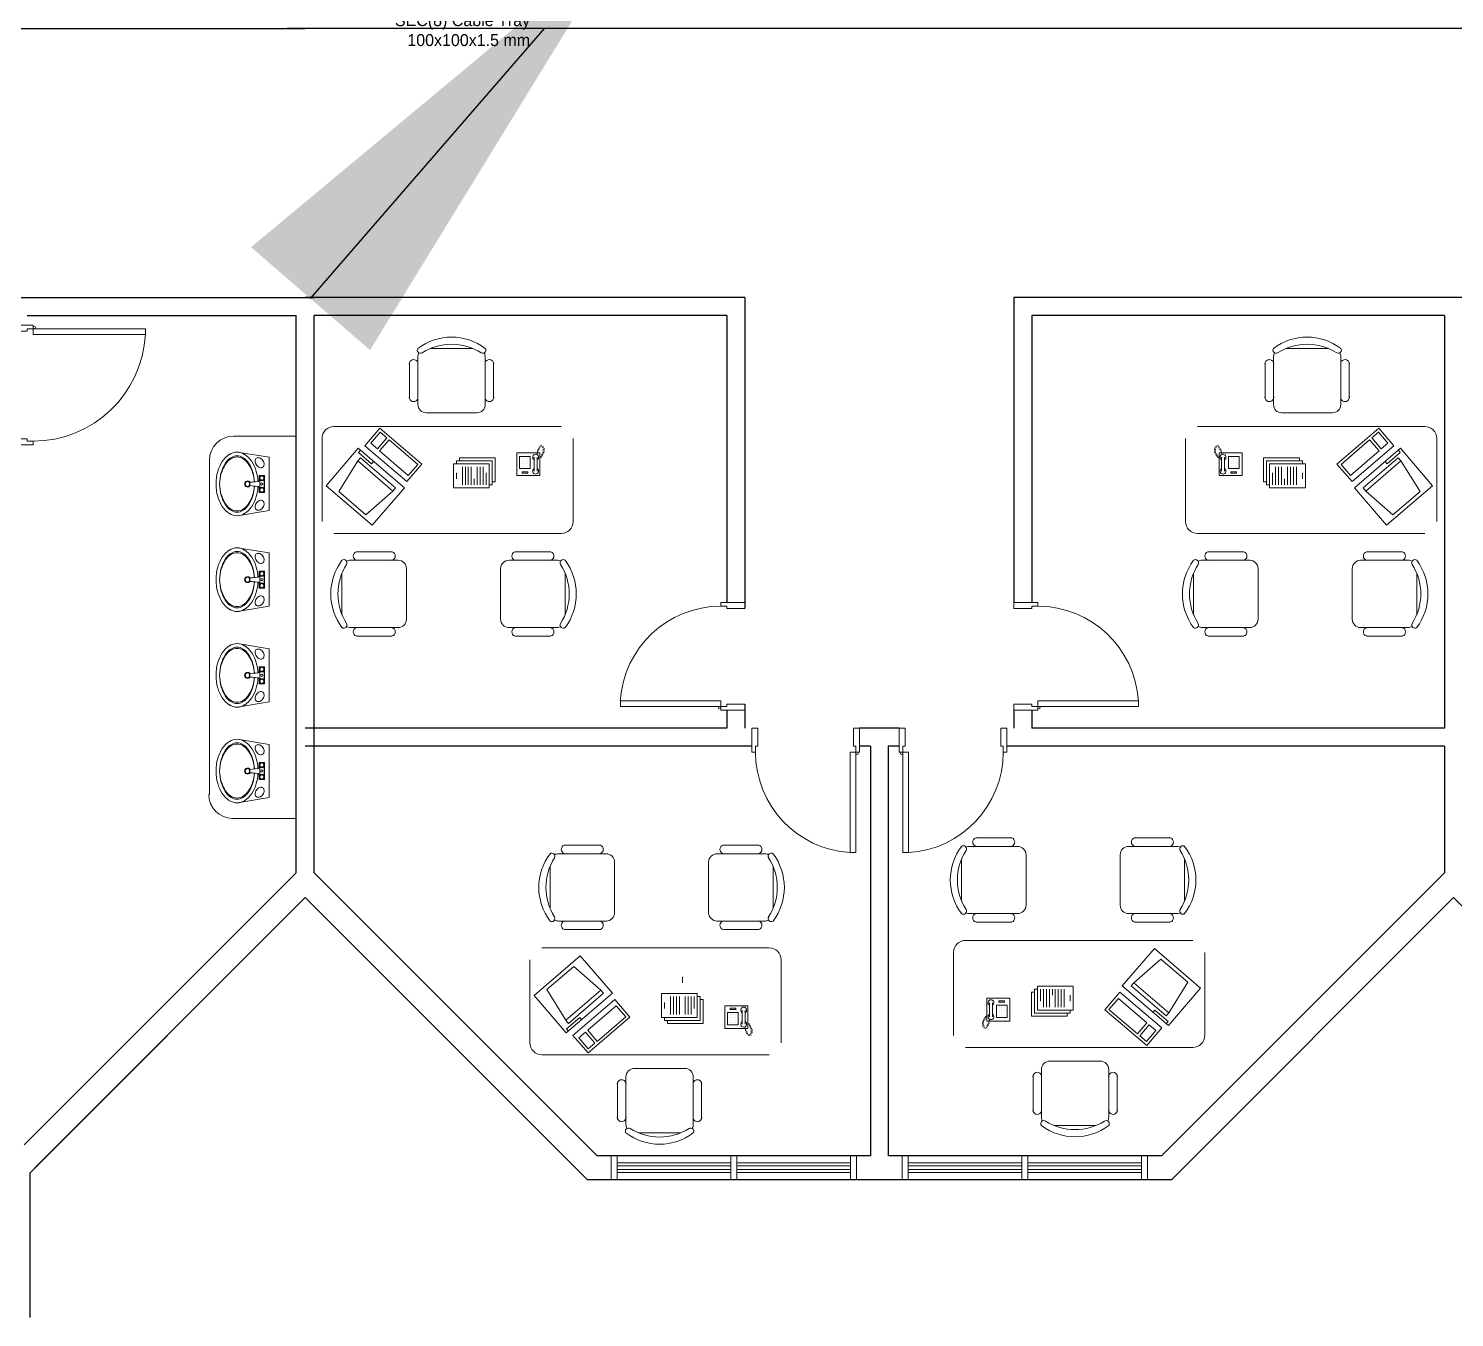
# Model space of a CAD drawing. Extents: x -64 to 135, y 290 to 405.
# Drawn here: x 53.49 to 65.41, y 337.75 to 348.52 of the extents above; entities that cross this region are included whole.
import ezdxf
from ezdxf import colors
from ezdxf.entities.mleader import LeaderData, LeaderLine
from ezdxf.math import Vec2, Vec3

# ---------------------------------------------------------------- set-up
doc = ezdxf.new("R2010")
doc.units = 0
doc.header["$LTSCALE"] = 0.15
doc.layers.get('0').update_dxf_attribs({"color": 252})
doc.layers.add('0 ARCH', color=252, linetype='Continuous')
doc.layers.add('0 CABLE ROUTING', color=252, linetype='Continuous')
for name, color, linetype, lineweight in [('anal', 252, 'Continuous', 20), ('DOOR', 252, 'Continuous', 20), ('FIXT', 252, 'Continuous', 9), ('FUR', 252, 'Continuous', 9), ('sofa', 252, 'Continuous', 9), ('wall', 252, 'Continuous', 30)]:
    doc.layers.add(name, color=color, linetype=linetype, lineweight=lineweight)
doc.styles.get("Standard").update_dxf_attribs({"font": 'txt', "height": 0.2})

# ---------------------------------------------------------------- blocks, each defined once
blk = doc.blocks.new('D90')
at = {"layer": 'DOOR'}
for points in [[(0.03, 0.2), (0.03, 1.04), (0.078, 1.04), (0.078, 0.2)], [(0.03, 0.2), (0, 0.2), (0, 0), (0.05, 0), (0.05, 0.15), (0.03, 0.15)], [(0.87, 0.2), (0.9, 0.2), (0.9, 0), (0.85, 0), (0.85, 0.15), (0.87, 0.15)]]:
    blk.add_lwpolyline(points, close=True, dxfattribs=at)
blk.add_circle((0.02, 0.21), 0.01, dxfattribs=at)
blk.add_arc((0.025, 0.197), 0.845, 0.2218, 86.3889, dxfattribs=at)
blk = doc.blocks.new('CHAIR7')
for p, q in [((20, 12), (3, 12)), ((5.12, 15.04), (17.88, 15.04)), ((0, 9), (0, -9)), ((23, -7.44), (23, 7.44)), ((3, -12), (20, -12)), ((5.12, -15), (17.88, -15))]:
    blk.add_line(p, q)
for centre, radius, start, end in [((3, 9), 3, 90, 180), ((5.56, 13.54), 1.56, 73.7398, 286.2602), ((17.44, 13.54), 1.56, 253.7398, 106.2602), ((20, 9), 3, 62.4156, 90), ((22.34, 11.12), 1.1, 53.3099, 212.0274), ((4.82, 0), 19.64, 327.5758, 32.4242), ((7, 0), 20, 323.1301, 36.8699), ((3, -9), 3, 180, 270), ((5.56, -13.5), 1.56, 73.7398, 286.2602), ((17.44, -13.5), 1.56, 253.7398, 106.2602), ((20, -9), 3, 270, 297.5844), ((22.34, -11.12), 1.1, 147.9726, 306.6901)]:
    blk.add_arc(centre, radius, start, end)
blk = doc.blocks.new('RECTANG')
for p, q in [((1, 1), (0, 1)), ((0, 1), (0, 0)), ((1, 0), (1, 1)), ((0, 0), (1, 0))]:
    blk.add_line(p, q)
blk = doc.blocks.new('IBMAT', base_point=(61, 306))
for p, q in [((75, 307), (75, 306)), ((81, 307), (75, 307)), ((81, 306), (81, 307))]:
    blk.add_line(p, q)
at = {"xscale": 21, "yscale": 17, "zscale": 21}
blk.add_blockref('RECTANG', (61, 306), dxfattribs=at)
blk = doc.blocks.new('KEYBOARD', base_point=(60, 294))
for p, xscale, yscale, zscale in [((60, 294), 19, 8, 19), ((61, 295), 13, 5, 13), ((75, 295), 3, 5, 3)]:
    blk.add_blockref('RECTANG', p, dxfattribs=dict(xscale=xscale, yscale=yscale, zscale=zscale))
blk = doc.blocks.new('FNCOMP')
for p, q in [((-6.64, 16.23), (-8.5, 3.5)), ((6.08, 16.23), (-6.64, 16.23)), ((8, 3.5), (6.08, 16.23)), ((-8.5, 3.5), (-8.5, 2.04)), ((8, 3.5), (-8.5, 3.5)), ((-8.5, 2.04), (8, 2.04)), ((8, 2.04), (8, 3.5))]:
    blk.add_line(p, q)
at = {"xscale": 1.033846153846154, "yscale": 1.033846153846154, "zscale": 1.033846153846154}
for name, p in [('IBMAT', (-10.86, 0)), ('KEYBOARD', (-10.05, -10.5))]:
    blk.add_blockref(name, p, dxfattribs=at)
blk = doc.blocks.new('FNPHONE')
for p, q in [((-7.29, 6.54), (-7.29, 1.54)), ((-6.29, 6.54), (-6.29, 1.54)), ((-9.1, 0.22), (-9.7, 0.02)), ((-8.9, 0.62), (-9.5, 0.42)), ((-8.7, 1.02), (-9.3, 0.82)), ((-8.5, 1.42), (-9.1, 1.22)), ((-8.3, 1.82), (-8.9, 1.62)), ((-7.14, 0.56), (-7.5, -0.58)), ((-3.87, 4.85), (-3.87, 4.85)), ((-3.87, 3.91), (-3.87, 3.91)), ((-3.87, 2.97), (-3.87, 2.97)), ((-3.87, 2.03), (-3.87, 2.03)), ((-2.94, 4.85), (-2.94, 4.85)), ((-2.94, 3.91), (-2.94, 3.91)), ((-2.94, 2.97), (-2.94, 2.97)), ((-2.94, 2.03), (-2.94, 2.03)), ((-2, 4.85), (-2, 4.85)), ((-2, 3.91), (-2, 3.91)), ((-2, 2.97), (-2, 2.97)), ((-2, 2.03), (-2, 2.03)), ((-9.3, -0.18), (-9.9, -0.38)), ((-9.3, -0.58), (-9.9, -0.78)), ((-9.3, -0.98), (-9.9, -1.18)), ((-9.3, -1.38), (-9.9, -1.58)), ((-9.1, -1.78), (-9.7, -1.98)), ((-8.9, -2.18), (-9.5, -2.38)), ((-8.43, -2.46), (-9.03, -2.66)), ((-7.9, -1.98), (-8.5, -2.18)), ((-7.7, -1.58), (-8.3, -1.78)), ((-7.5, -1.18), (-8.1, -1.38)), ((-7.3, -0.78), (-7.9, -0.98))]:
    blk.add_line(p, q)
for centre, start, end in [((-6.79, 6.54), 298.4915, 241.5085), ((-6.79, 1.54), 118.4915, 61.5085)]:
    blk.add_arc(centre, 1.05, start, end)
for p, xscale, yscale, zscale in [((-8.21, 0), 8.20528234483245, 8.104073169521023, 8.20528234483245), ((-4.81, 1.25), 3.75, 4.375, 3.75), ((-4.03, 6.72), 2.03125, 0.46875, 2.03125)]:
    blk.add_blockref('RECTANG', p, dxfattribs=dict(xscale=xscale, yscale=yscale, zscale=zscale))
blk = doc.blocks.new('D100')
at = {"layer": 'DOOR'}
for points in [[(0.03, 0.2), (0.03, 1.14), (0.078, 1.14), (0.078, 0.2)], [(0.03, 0.2), (0, 0.2), (0, 0), (0.05, 0), (0.05, 0.15), (0.03, 0.15)], [(0.97, 0.2), (1, 0.2), (1, 0), (0.95, 0), (0.95, 0.15), (0.97, 0.15)]]:
    blk.add_lwpolyline(points, close=True, dxfattribs=at)
blk.add_circle((0.02, 0.21), 0.01, dxfattribs=at)
blk.add_arc((0.029, 0.2), 0.941, 0.0029, 86.9663, dxfattribs=at)
blk = doc.blocks.new('ARCH')
at = {"layer": 'anal'}
for p, q in [((55.725, 345.117), (55.2, 345.117)), ((55, 344.917), (55, 342.117)), ((55.194, 341.921), (55.725, 341.921)), ((58.358, 339), (58.358, 339.1)), ((58.408, 339.1), (58.408, 338.9)), ((58.408, 339.04), (59.358, 339.04)), ((58.408, 339.015), (59.358, 339.015)), ((59.358, 339.1), (59.358, 338.9)), ((59.408, 339.1), (59.408, 338.9)), ((59.408, 339.04), (60.358, 339.04)), ((59.408, 339.015), (60.358, 339.015)), ((60.358, 339.1), (60.358, 338.9)), ((60.408, 339), (60.408, 339.1)), ((60.792, 339), (60.792, 339.1)), ((62.842, 339.1), (60.792, 339.1)), ((60.842, 339.1), (60.842, 338.9)), ((61.792, 339.04), (60.842, 339.04)), ((61.792, 339.015), (60.842, 339.015)), ((61.792, 339.1), (61.792, 338.9)), ((61.842, 339.1), (61.842, 338.9)), ((62.792, 339.04), (61.842, 339.04)), ((62.792, 339.015), (61.842, 339.015)), ((62.792, 339.1), (62.792, 338.9)), ((62.842, 339), (62.842, 339.1)), ((58.358, 339), (58.358, 338.9)), ((58.408, 339), (58.408, 338.9)), ((58.408, 338.985), (59.358, 338.985)), ((58.408, 338.96), (59.358, 338.96)), ((59.408, 338.985), (60.358, 338.985)), ((59.408, 338.96), (60.358, 338.96)), ((60.358, 339), (60.358, 338.9)), ((60.408, 339), (60.408, 338.9)), ((60.792, 339), (60.792, 338.9)), ((62.842, 338.9), (60.792, 338.9)), ((60.842, 339), (60.842, 338.9)), ((61.792, 338.985), (60.842, 338.985)), ((61.792, 338.96), (60.842, 338.96)), ((62.792, 338.985), (61.842, 338.985)), ((62.792, 338.96), (61.842, 338.96)), ((62.792, 339), (62.792, 338.9)), ((62.842, 339), (62.842, 338.9))]:
    blk.add_line(p, q, dxfattribs=at)
for centre, start, end in [((55.2, 344.917), 90, 180), ((55.194, 342.121), 180, 270)]:
    blk.add_arc(centre, 0.2, start, end, dxfattribs=at)
at = {"layer": 'FIXT'}
for p, q in [((55.25, 344.981), (55.5, 344.94)), ((55.5, 344.94), (55.5, 344.495)), ((55.336, 344.731), (55.384, 344.735)), ((55.338, 344.73), (55.336, 344.731)), ((55.338, 344.73), (55.402, 344.737)), ((55.42, 344.786), (55.416, 344.787)), ((55.416, 344.787), (55.429, 344.787)), ((55.416, 344.787), (55.416, 344.756)), ((55.42, 344.786), (55.42, 344.78)), ((55.42, 344.786), (55.427, 344.786)), ((55.42, 344.754), (55.42, 344.68)), ((55.447, 344.787), (55.461, 344.787)), ((55.449, 344.786), (55.456, 344.786)), ((55.456, 344.786), (55.461, 344.787)), ((55.456, 344.786), (55.456, 344.78)), ((55.456, 344.754), (55.456, 344.68)), ((55.461, 344.787), (55.461, 344.647)), ((55.338, 344.704), (55.336, 344.703)), ((55.336, 344.703), (55.384, 344.699)), ((55.338, 344.704), (55.402, 344.697)), ((55.416, 344.647), (55.416, 344.678)), ((55.42, 344.648), (55.416, 344.647)), ((55.416, 344.647), (55.429, 344.647)), ((55.42, 344.648), (55.42, 344.654)), ((55.42, 344.648), (55.427, 344.648)), ((55.447, 344.647), (55.461, 344.647)), ((55.449, 344.648), (55.456, 344.648)), ((55.456, 344.648), (55.456, 344.654)), ((55.456, 344.648), (55.461, 344.647)), ((55.5, 344.495), (55.25, 344.453)), ((55.25, 344.181), (55.5, 344.14)), ((55.5, 344.14), (55.5, 343.695)), ((55.336, 343.931), (55.384, 343.935)), ((55.338, 343.93), (55.336, 343.931)), ((55.338, 343.904), (55.336, 343.903)), ((55.336, 343.903), (55.384, 343.899)), ((55.338, 343.93), (55.402, 343.937)), ((55.338, 343.904), (55.402, 343.897)), ((55.42, 343.986), (55.416, 343.987)), ((55.416, 343.987), (55.429, 343.987)), ((55.416, 343.987), (55.416, 343.956)), ((55.42, 343.986), (55.42, 343.98)), ((55.42, 343.986), (55.427, 343.986)), ((55.42, 343.954), (55.42, 343.88)), ((55.447, 343.987), (55.461, 343.987)), ((55.449, 343.986), (55.456, 343.986)), ((55.456, 343.986), (55.461, 343.987)), ((55.456, 343.986), (55.456, 343.98)), ((55.456, 343.954), (55.456, 343.88)), ((55.461, 343.987), (55.461, 343.847)), ((55.416, 343.847), (55.416, 343.878)), ((55.42, 343.848), (55.416, 343.847)), ((55.416, 343.847), (55.429, 343.847)), ((55.42, 343.848), (55.42, 343.854)), ((55.42, 343.848), (55.427, 343.848)), ((55.447, 343.847), (55.461, 343.847)), ((55.449, 343.848), (55.456, 343.848)), ((55.456, 343.848), (55.456, 343.854)), ((55.456, 343.848), (55.461, 343.847)), ((55.5, 343.695), (55.25, 343.653)), ((55.25, 343.381), (55.5, 343.34)), ((55.5, 343.34), (55.5, 342.895)), ((55.42, 343.186), (55.416, 343.187)), ((55.416, 343.187), (55.429, 343.187)), ((55.416, 343.187), (55.416, 343.156)), ((55.42, 343.186), (55.42, 343.18)), ((55.42, 343.186), (55.427, 343.186)), ((55.447, 343.187), (55.461, 343.187)), ((55.449, 343.186), (55.456, 343.186)), ((55.456, 343.186), (55.461, 343.187)), ((55.456, 343.186), (55.456, 343.18)), ((55.461, 343.187), (55.461, 343.047)), ((55.336, 343.131), (55.384, 343.135)), ((55.338, 343.13), (55.336, 343.131)), ((55.338, 343.104), (55.336, 343.103)), ((55.336, 343.103), (55.384, 343.099)), ((55.338, 343.13), (55.402, 343.137)), ((55.338, 343.104), (55.402, 343.097)), ((55.416, 343.047), (55.416, 343.078)), ((55.42, 343.154), (55.42, 343.08)), ((55.456, 343.154), (55.456, 343.08)), ((55.42, 343.048), (55.416, 343.047)), ((55.416, 343.047), (55.429, 343.047)), ((55.42, 343.048), (55.42, 343.054)), ((55.42, 343.048), (55.427, 343.048)), ((55.447, 343.047), (55.461, 343.047)), ((55.449, 343.048), (55.456, 343.048)), ((55.456, 343.048), (55.456, 343.054)), ((55.456, 343.048), (55.461, 343.047)), ((55.5, 342.895), (55.25, 342.853)), ((55.25, 342.581), (55.5, 342.54)), ((55.5, 342.54), (55.5, 342.095)), ((55.42, 342.386), (55.416, 342.387)), ((55.416, 342.387), (55.429, 342.387)), ((55.416, 342.387), (55.416, 342.356)), ((55.42, 342.386), (55.42, 342.38)), ((55.42, 342.386), (55.427, 342.386)), ((55.42, 342.354), (55.42, 342.28)), ((55.447, 342.387), (55.461, 342.387)), ((55.449, 342.386), (55.456, 342.386)), ((55.456, 342.386), (55.461, 342.387)), ((55.456, 342.386), (55.456, 342.38)), ((55.456, 342.354), (55.456, 342.28)), ((55.461, 342.387), (55.461, 342.247)), ((55.336, 342.331), (55.384, 342.335)), ((55.338, 342.33), (55.336, 342.331)), ((55.338, 342.304), (55.336, 342.303)), ((55.336, 342.303), (55.384, 342.299)), ((55.338, 342.33), (55.402, 342.337)), ((55.338, 342.304), (55.402, 342.297)), ((55.416, 342.247), (55.416, 342.278)), ((55.42, 342.248), (55.416, 342.247)), ((55.416, 342.247), (55.429, 342.247)), ((55.42, 342.248), (55.42, 342.254)), ((55.42, 342.248), (55.427, 342.248)), ((55.447, 342.247), (55.461, 342.247)), ((55.449, 342.248), (55.456, 342.248)), ((55.456, 342.248), (55.456, 342.254)), ((55.456, 342.248), (55.461, 342.247)), ((55.5, 342.095), (55.25, 342.053))]:
    blk.add_line(p, q, dxfattribs=at)
for centre, radius in [((55.438, 344.767), 0.022), ((55.438, 344.767), 0.0173), ((55.438, 344.667), 0.022), ((55.438, 344.667), 0.0173), ((55.438, 344.717), 0.0095), ((55.438, 343.967), 0.022), ((55.438, 343.967), 0.0173), ((55.438, 343.917), 0.0095), ((55.438, 343.867), 0.022), ((55.438, 343.867), 0.0173), ((55.438, 343.167), 0.022), ((55.438, 343.167), 0.0173), ((55.438, 343.067), 0.022), ((55.438, 343.067), 0.0173), ((55.438, 343.117), 0.0095), ((55.438, 342.367), 0.022), ((55.438, 342.367), 0.0173), ((55.438, 342.267), 0.022), ((55.438, 342.267), 0.0173), ((55.438, 342.317), 0.0095)]:
    blk.add_circle(centre, radius, dxfattribs=at)
for centre, radius, start, end in [((55.231, 344.864), 0.119, 90, 122.0725), ((55.231, 344.864), 0.119, 57.9275, 90), ((55.345, 344.747), 0.285, 146.5346, 164.6876), ((55.345, 344.747), 0.255, 146.5346, 164.6876), ((55.345, 344.737), 0.255, 146.5346, 164.6876), ((55.275, 344.794), 0.202, 122.0725, 146.5346), ((55.275, 344.794), 0.172, 122.0725, 146.5346), ((55.275, 344.784), 0.172, 122.0725, 146.5346), ((55.231, 344.864), 0.0886, 90, 122.0725), ((55.231, 344.854), 0.0886, 90, 122.0725), ((55.231, 344.864), 0.0886, 57.9275, 90), ((55.231, 344.854), 0.0886, 57.9275, 90), ((55.186, 344.794), 0.172, 33.4654, 57.9275), ((55.186, 344.784), 0.172, 33.4654, 57.9275), ((55.186, 344.794), 0.202, 33.4654, 57.9275), ((55.116, 344.747), 0.255, 15.3124, 33.4654), ((55.116, 344.737), 0.255, 15.3124, 33.4654), ((55.116, 344.747), 0.285, 15.3124, 33.4654), ((55.417, 344.908), 0.036, 154.0705, 178.3103), ((55.429, 344.908), 0.0477, 178.3103, 197.8482), ((55.444, 344.913), 0.0632, 197.8482, 215), ((55.406, 344.914), 0.0237, 125, 154.0705), ((55.444, 344.913), 0.0632, 215, 232.1518), ((55.406, 344.914), 0.0237, 95.9295, 125), ((55.408, 344.901), 0.036, 71.6897, 95.9295), ((55.434, 344.9), 0.0477, 232.1518, 251.6897), ((55.404, 344.89), 0.0477, 52.1518, 71.6897), ((55.431, 344.889), 0.036, 251.6897, 275.9295), ((55.394, 344.878), 0.0632, 35, 52.1518), ((55.432, 344.877), 0.0237, 275.9295, 305), ((55.394, 344.878), 0.0632, 17.8482, 35), ((55.432, 344.877), 0.0237, 305, 334.0705), ((55.421, 344.882), 0.036, 334.0705, 358.3103), ((55.409, 344.883), 0.0477, 358.3103, 17.8482), ((55.455, 344.717), 0.4, 164.6876, 180), ((55.455, 344.717), 0.37, 164.6876, 180), ((55.455, 344.707), 0.37, 164.6876, 178.4524), ((55.319, 344.717), 0.025, 31.8827, 328.1173), ((55.319, 344.717), 0.02, 90, 270), ((55.319, 344.717), 0.02, 31.4993, 90), ((55.435, 344.717), 0.099, 171.872, 188.128), ((55.435, 344.717), 0.0978, 172.2121, 187.7879), ((55.006, 344.717), 0.37, 2.6867, 15.3124), ((55.006, 344.707), 0.37, 4.229, 15.3124), ((55.006, 344.717), 0.4, 3.1171, 15.3124), ((55.396, 344.756), 0.02, 285.0613, 0), ((55.4, 344.757), 0.02, 275.9777, 353.3473), ((55.409, 344.767), 0.0115, 315.8561, 44.1439), ((55.438, 344.796), 0.0115, 225.8561, 314.1439), ((55.438, 344.738), 0.0115, 45.8561, 134.1439), ((55.467, 344.767), 0.0115, 135.8561, 224.1439), ((55.455, 344.717), 0.4, 180, 195.3124), ((55.345, 344.687), 0.285, 195.3124, 213.4654), ((55.455, 344.727), 0.37, 181.5476, 195.3124), ((55.455, 344.717), 0.37, 180, 195.3124), ((55.345, 344.697), 0.255, 195.3124, 213.4654), ((55.345, 344.687), 0.255, 195.3124, 213.4654), ((55.319, 344.717), 0.02, 270, 328.5007), ((55.116, 344.697), 0.255, 326.5346, 344.6876), ((55.116, 344.687), 0.255, 326.5346, 344.6876), ((55.116, 344.687), 0.285, 326.5346, 344.6876), ((55.006, 344.727), 0.37, 344.6876, 355.771), ((55.006, 344.717), 0.37, 344.6876, 357.3133), ((55.006, 344.717), 0.4, 344.6876, 356.8829), ((55.396, 344.678), 0.02, 0, 74.9387), ((55.4, 344.677), 0.02, 6.6527, 84.0223), ((55.409, 344.667), 0.0115, 315.8561, 44.1439), ((55.438, 344.696), 0.0115, 225.8561, 314.1439), ((55.438, 344.638), 0.0115, 45.8561, 134.1439), ((55.467, 344.667), 0.0115, 135.8561, 224.1439), ((55.275, 344.64), 0.202, 213.4654, 237.9275), ((55.275, 344.65), 0.172, 213.4654, 237.9275), ((55.275, 344.64), 0.172, 213.4654, 237.9275), ((55.231, 344.58), 0.0886, 237.9275, 270), ((55.231, 344.57), 0.0886, 237.9275, 270), ((55.231, 344.58), 0.0886, 270, 302.0725), ((55.231, 344.57), 0.0886, 270, 302.0725), ((55.186, 344.65), 0.172, 302.0725, 326.5346), ((55.186, 344.64), 0.172, 302.0725, 326.5346), ((55.186, 344.64), 0.202, 302.0725, 326.5346), ((55.429, 344.526), 0.0477, 162.1518, 181.6897), ((55.417, 344.526), 0.036, 181.6897, 205.9295), ((55.444, 344.522), 0.0632, 145, 162.1518), ((55.406, 344.521), 0.0237, 205.9295, 235), ((55.444, 344.522), 0.0632, 127.8482, 145), ((55.406, 344.521), 0.0237, 235, 264.0705), ((55.408, 344.533), 0.036, 264.0705, 288.3103), ((55.434, 344.534), 0.0477, 108.3103, 127.8482), ((55.431, 344.545), 0.036, 84.0705, 108.3103), ((55.404, 344.544), 0.0477, 288.3103, 307.8482), ((55.394, 344.556), 0.0632, 307.8482, 325), ((55.432, 344.557), 0.0237, 55, 84.0705), ((55.432, 344.557), 0.0237, 25.9295, 55), ((55.394, 344.556), 0.0632, 325, 342.1518), ((55.421, 344.552), 0.036, 1.6897, 25.9295), ((55.409, 344.551), 0.0477, 342.1518, 1.6897), ((55.231, 344.57), 0.119, 237.9275, 270), ((55.231, 344.57), 0.119, 270, 302.0725), ((55.275, 343.994), 0.202, 122.0725, 146.5346), ((55.275, 343.994), 0.172, 122.0725, 146.5346), ((55.231, 344.064), 0.119, 90, 122.0725), ((55.231, 344.064), 0.0886, 90, 122.0725), ((55.231, 344.054), 0.0886, 90, 122.0725), ((55.231, 344.064), 0.119, 57.9275, 90), ((55.231, 344.064), 0.0886, 57.9275, 90), ((55.231, 344.054), 0.0886, 57.9275, 90), ((55.186, 343.994), 0.172, 33.4654, 57.9275), ((55.186, 343.994), 0.202, 33.4654, 57.9275), ((55.406, 344.114), 0.0237, 95.9295, 125), ((55.408, 344.101), 0.036, 71.6897, 95.9295), ((55.404, 344.09), 0.0477, 52.1518, 71.6897), ((55.455, 343.917), 0.4, 164.6876, 180), ((55.345, 343.947), 0.285, 146.5346, 164.6876), ((55.345, 343.947), 0.255, 146.5346, 164.6876), ((55.345, 343.937), 0.255, 146.5346, 164.6876), ((55.275, 343.984), 0.172, 122.0725, 146.5346), ((55.186, 343.984), 0.172, 33.4654, 57.9275), ((55.116, 343.947), 0.255, 15.3124, 33.4654), ((55.116, 343.937), 0.255, 15.3124, 33.4654), ((55.116, 343.947), 0.285, 15.3124, 33.4654), ((55.417, 344.108), 0.036, 154.0705, 178.3103), ((55.429, 344.108), 0.0477, 178.3103, 197.8482), ((55.444, 344.113), 0.0632, 197.8482, 215), ((55.406, 344.114), 0.0237, 125, 154.0705), ((55.444, 344.113), 0.0632, 215, 232.1518), ((55.006, 343.917), 0.4, 3.1171, 15.3124), ((55.434, 344.1), 0.0477, 232.1518, 251.6897), ((55.431, 344.089), 0.036, 251.6897, 275.9295), ((55.394, 344.078), 0.0632, 35, 52.1518), ((55.432, 344.077), 0.0237, 275.9295, 305), ((55.394, 344.078), 0.0632, 17.8482, 35), ((55.432, 344.077), 0.0237, 305, 334.0705), ((55.421, 344.082), 0.036, 334.0705, 358.3103), ((55.409, 344.083), 0.0477, 358.3103, 17.8482), ((55.455, 343.917), 0.4, 180, 195.3124), ((55.455, 343.917), 0.37, 164.6876, 180), ((55.455, 343.907), 0.37, 164.6876, 178.4524), ((55.455, 343.927), 0.37, 181.5476, 195.3124), ((55.455, 343.917), 0.37, 180, 195.3124), ((55.319, 343.917), 0.025, 31.8827, 328.1173), ((55.319, 343.917), 0.02, 90, 270), ((55.319, 343.917), 0.02, 31.4993, 90), ((55.319, 343.917), 0.02, 270, 328.5007), ((55.435, 343.917), 0.099, 171.872, 188.128), ((55.435, 343.917), 0.0978, 172.2121, 187.7879), ((55.006, 343.917), 0.37, 2.6867, 15.3124), ((55.006, 343.907), 0.37, 4.229, 15.3124), ((55.006, 343.927), 0.37, 344.6876, 355.771), ((55.006, 343.917), 0.37, 344.6876, 357.3133), ((55.396, 343.956), 0.02, 285.0613, 0), ((55.396, 343.878), 0.02, 0, 74.9387), ((55.4, 343.957), 0.02, 275.9777, 353.3473), ((55.4, 343.877), 0.02, 6.6527, 84.0223), ((55.409, 343.967), 0.0115, 315.8561, 44.1439), ((55.438, 343.996), 0.0115, 225.8561, 314.1439), ((55.438, 343.938), 0.0115, 45.8561, 134.1439), ((55.467, 343.967), 0.0115, 135.8561, 224.1439), ((55.345, 343.887), 0.285, 195.3124, 213.4654), ((55.345, 343.897), 0.255, 195.3124, 213.4654), ((55.345, 343.887), 0.255, 195.3124, 213.4654), ((55.116, 343.897), 0.255, 326.5346, 344.6876), ((55.116, 343.887), 0.255, 326.5346, 344.6876), ((55.116, 343.887), 0.285, 326.5346, 344.6876), ((55.006, 343.917), 0.4, 344.6876, 356.8829), ((55.434, 343.734), 0.0477, 108.3103, 127.8482), ((55.409, 343.867), 0.0115, 315.8561, 44.1439), ((55.431, 343.745), 0.036, 84.0705, 108.3103), ((55.438, 343.896), 0.0115, 225.8561, 314.1439), ((55.438, 343.838), 0.0115, 45.8561, 134.1439), ((55.432, 343.757), 0.0237, 55, 84.0705), ((55.467, 343.867), 0.0115, 135.8561, 224.1439), ((55.275, 343.84), 0.202, 213.4654, 237.9275), ((55.275, 343.85), 0.172, 213.4654, 237.9275), ((55.275, 343.84), 0.172, 213.4654, 237.9275), ((55.231, 343.77), 0.119, 237.9275, 270), ((55.231, 343.78), 0.0886, 237.9275, 270), ((55.231, 343.77), 0.0886, 237.9275, 270), ((55.231, 343.78), 0.0886, 270, 302.0725), ((55.231, 343.77), 0.0886, 270, 302.0725), ((55.231, 343.77), 0.119, 270, 302.0725), ((55.186, 343.85), 0.172, 302.0725, 326.5346), ((55.186, 343.84), 0.172, 302.0725, 326.5346), ((55.186, 343.84), 0.202, 302.0725, 326.5346), ((55.429, 343.726), 0.0477, 162.1518, 181.6897), ((55.417, 343.726), 0.036, 181.6897, 205.9295), ((55.444, 343.722), 0.0632, 145, 162.1518), ((55.406, 343.721), 0.0237, 205.9295, 235), ((55.444, 343.722), 0.0632, 127.8482, 145), ((55.406, 343.721), 0.0237, 235, 264.0705), ((55.408, 343.733), 0.036, 264.0705, 288.3103), ((55.404, 343.744), 0.0477, 288.3103, 307.8482), ((55.394, 343.756), 0.0632, 307.8482, 325), ((55.432, 343.757), 0.0237, 25.9295, 55), ((55.394, 343.756), 0.0632, 325, 342.1518), ((55.421, 343.752), 0.036, 1.6897, 25.9295), ((55.409, 343.751), 0.0477, 342.1518, 1.6897), ((55.345, 343.147), 0.285, 146.5346, 164.6876), ((55.275, 343.194), 0.202, 122.0725, 146.5346), ((55.275, 343.194), 0.172, 122.0725, 146.5346), ((55.275, 343.184), 0.172, 122.0725, 146.5346), ((55.231, 343.264), 0.119, 90, 122.0725), ((55.231, 343.264), 0.0886, 90, 122.0725), ((55.231, 343.254), 0.0886, 90, 122.0725), ((55.231, 343.264), 0.119, 57.9275, 90), ((55.231, 343.264), 0.0886, 57.9275, 90), ((55.231, 343.254), 0.0886, 57.9275, 90), ((55.186, 343.194), 0.172, 33.4654, 57.9275), ((55.186, 343.184), 0.172, 33.4654, 57.9275), ((55.186, 343.194), 0.202, 33.4654, 57.9275), ((55.116, 343.147), 0.285, 15.3124, 33.4654), ((55.417, 343.308), 0.036, 154.0705, 178.3103), ((55.429, 343.308), 0.0477, 178.3103, 197.8482), ((55.406, 343.314), 0.0237, 125, 154.0705), ((55.406, 343.314), 0.0237, 95.9295, 125), ((55.408, 343.301), 0.036, 71.6897, 95.9295), ((55.404, 343.29), 0.0477, 52.1518, 71.6897), ((55.394, 343.278), 0.0632, 35, 52.1518), ((55.394, 343.278), 0.0632, 17.8482, 35), ((55.455, 343.117), 0.4, 164.6876, 180), ((55.455, 343.117), 0.37, 164.6876, 180), ((55.455, 343.107), 0.37, 164.6876, 178.4524), ((55.345, 343.147), 0.255, 146.5346, 164.6876), ((55.345, 343.137), 0.255, 146.5346, 164.6876), ((55.116, 343.147), 0.255, 15.3124, 33.4654), ((55.116, 343.137), 0.255, 15.3124, 33.4654), ((55.006, 343.117), 0.37, 2.6867, 15.3124), ((55.006, 343.107), 0.37, 4.229, 15.3124), ((55.444, 343.313), 0.0632, 197.8482, 215), ((55.444, 343.313), 0.0632, 215, 232.1518), ((55.006, 343.117), 0.4, 3.1171, 15.3124), ((55.434, 343.3), 0.0477, 232.1518, 251.6897), ((55.431, 343.289), 0.036, 251.6897, 275.9295), ((55.438, 343.196), 0.0115, 225.8561, 314.1439), ((55.432, 343.277), 0.0237, 275.9295, 305), ((55.432, 343.277), 0.0237, 305, 334.0705), ((55.421, 343.282), 0.036, 334.0705, 358.3103), ((55.409, 343.283), 0.0477, 358.3103, 17.8482), ((55.455, 343.117), 0.4, 180, 195.3124), ((55.455, 343.127), 0.37, 181.5476, 195.3124), ((55.455, 343.117), 0.37, 180, 195.3124), ((55.319, 343.117), 0.025, 31.8827, 328.1173), ((55.319, 343.117), 0.02, 90, 270), ((55.319, 343.117), 0.02, 31.4993, 90), ((55.319, 343.117), 0.02, 270, 328.5007), ((55.435, 343.117), 0.099, 171.872, 188.128), ((55.435, 343.117), 0.0978, 172.2121, 187.7879), ((55.006, 343.127), 0.37, 344.6876, 355.771), ((55.006, 343.117), 0.37, 344.6876, 357.3133), ((55.006, 343.117), 0.4, 344.6876, 356.8829), ((55.396, 343.156), 0.02, 285.0613, 0), ((55.396, 343.078), 0.02, 0, 74.9387), ((55.4, 343.157), 0.02, 275.9777, 353.3473), ((55.4, 343.077), 0.02, 6.6527, 84.0223), ((55.409, 343.167), 0.0115, 315.8561, 44.1439), ((55.409, 343.067), 0.0115, 315.8561, 44.1439), ((55.438, 343.138), 0.0115, 45.8561, 134.1439), ((55.438, 343.096), 0.0115, 225.8561, 314.1439), ((55.467, 343.167), 0.0115, 135.8561, 224.1439), ((55.467, 343.067), 0.0115, 135.8561, 224.1439), ((55.345, 343.087), 0.285, 195.3124, 213.4654), ((55.345, 343.097), 0.255, 195.3124, 213.4654), ((55.345, 343.087), 0.255, 195.3124, 213.4654), ((55.275, 343.05), 0.172, 213.4654, 237.9275), ((55.275, 343.04), 0.172, 213.4654, 237.9275), ((55.186, 343.05), 0.172, 302.0725, 326.5346), ((55.186, 343.04), 0.172, 302.0725, 326.5346), ((55.116, 343.097), 0.255, 326.5346, 344.6876), ((55.116, 343.087), 0.255, 326.5346, 344.6876), ((55.116, 343.087), 0.285, 326.5346, 344.6876), ((55.444, 342.922), 0.0632, 145, 162.1518), ((55.444, 342.922), 0.0632, 127.8482, 145), ((55.434, 342.934), 0.0477, 108.3103, 127.8482), ((55.431, 342.945), 0.036, 84.0705, 108.3103), ((55.438, 343.038), 0.0115, 45.8561, 134.1439), ((55.432, 342.957), 0.0237, 55, 84.0705), ((55.432, 342.957), 0.0237, 25.9295, 55), ((55.421, 342.952), 0.036, 1.6897, 25.9295), ((55.409, 342.951), 0.0477, 342.1518, 1.6897), ((55.275, 343.04), 0.202, 213.4654, 237.9275), ((55.231, 342.97), 0.119, 237.9275, 270), ((55.231, 342.98), 0.0886, 237.9275, 270), ((55.231, 342.97), 0.0886, 237.9275, 270), ((55.231, 342.98), 0.0886, 270, 302.0725), ((55.231, 342.97), 0.0886, 270, 302.0725), ((55.231, 342.97), 0.119, 270, 302.0725), ((55.186, 343.04), 0.202, 302.0725, 326.5346), ((55.429, 342.926), 0.0477, 162.1518, 181.6897), ((55.417, 342.926), 0.036, 181.6897, 205.9295), ((55.406, 342.921), 0.0237, 205.9295, 235), ((55.406, 342.921), 0.0237, 235, 264.0705), ((55.408, 342.933), 0.036, 264.0705, 288.3103), ((55.404, 342.944), 0.0477, 288.3103, 307.8482), ((55.394, 342.956), 0.0632, 307.8482, 325), ((55.394, 342.956), 0.0632, 325, 342.1518), ((55.345, 342.347), 0.285, 146.5346, 164.6876), ((55.345, 342.347), 0.255, 146.5346, 164.6876), ((55.345, 342.337), 0.255, 146.5346, 164.6876), ((55.275, 342.394), 0.202, 122.0725, 146.5346), ((55.275, 342.394), 0.172, 122.0725, 146.5346), ((55.275, 342.384), 0.172, 122.0725, 146.5346), ((55.231, 342.464), 0.119, 90, 122.0725), ((55.231, 342.464), 0.0886, 90, 122.0725), ((55.231, 342.454), 0.0886, 90, 122.0725), ((55.231, 342.464), 0.119, 57.9275, 90), ((55.231, 342.464), 0.0886, 57.9275, 90), ((55.231, 342.454), 0.0886, 57.9275, 90), ((55.186, 342.394), 0.172, 33.4654, 57.9275), ((55.186, 342.384), 0.172, 33.4654, 57.9275), ((55.186, 342.394), 0.202, 33.4654, 57.9275), ((55.116, 342.347), 0.255, 15.3124, 33.4654), ((55.116, 342.337), 0.255, 15.3124, 33.4654), ((55.116, 342.347), 0.285, 15.3124, 33.4654), ((55.417, 342.508), 0.036, 154.0705, 178.3103), ((55.429, 342.508), 0.0477, 178.3103, 197.8482), ((55.444, 342.513), 0.0632, 197.8482, 215), ((55.406, 342.514), 0.0237, 125, 154.0705), ((55.444, 342.513), 0.0632, 215, 232.1518), ((55.406, 342.514), 0.0237, 95.9295, 125), ((55.408, 342.501), 0.036, 71.6897, 95.9295), ((55.404, 342.49), 0.0477, 52.1518, 71.6897), ((55.394, 342.478), 0.0632, 35, 52.1518), ((55.394, 342.478), 0.0632, 17.8482, 35), ((55.432, 342.477), 0.0237, 305, 334.0705), ((55.421, 342.482), 0.036, 334.0705, 358.3103), ((55.409, 342.483), 0.0477, 358.3103, 17.8482), ((55.455, 342.317), 0.4, 164.6876, 180), ((55.455, 342.317), 0.37, 164.6876, 180), ((55.455, 342.307), 0.37, 164.6876, 178.4524), ((55.006, 342.317), 0.37, 2.6867, 15.3124), ((55.006, 342.307), 0.37, 4.229, 15.3124), ((55.006, 342.317), 0.4, 3.1171, 15.3124), ((55.396, 342.356), 0.02, 285.0613, 0), ((55.4, 342.357), 0.02, 275.9777, 353.3473), ((55.434, 342.5), 0.0477, 232.1518, 251.6897), ((55.409, 342.367), 0.0115, 315.8561, 44.1439), ((55.431, 342.489), 0.036, 251.6897, 275.9295), ((55.438, 342.396), 0.0115, 225.8561, 314.1439), ((55.438, 342.338), 0.0115, 45.8561, 134.1439), ((55.432, 342.477), 0.0237, 275.9295, 305), ((55.467, 342.367), 0.0115, 135.8561, 224.1439), ((55.455, 342.317), 0.4, 180, 195.3124), ((55.455, 342.327), 0.37, 181.5476, 195.3124), ((55.455, 342.317), 0.37, 180, 195.3124), ((55.345, 342.297), 0.255, 195.3124, 213.4654), ((55.319, 342.317), 0.025, 31.8827, 328.1173), ((55.319, 342.317), 0.02, 90, 270), ((55.319, 342.317), 0.02, 31.4993, 90), ((55.319, 342.317), 0.02, 270, 328.5007), ((55.116, 342.297), 0.255, 326.5346, 344.6876), ((55.435, 342.317), 0.099, 171.872, 188.128), ((55.435, 342.317), 0.0978, 172.2121, 187.7879), ((55.006, 342.327), 0.37, 344.6876, 355.771), ((55.006, 342.317), 0.37, 344.6876, 357.3133), ((55.006, 342.317), 0.4, 344.6876, 356.8829), ((55.396, 342.278), 0.02, 0, 74.9387), ((55.4, 342.277), 0.02, 6.6527, 84.0223), ((55.409, 342.267), 0.0115, 315.8561, 44.1439), ((55.438, 342.296), 0.0115, 225.8561, 314.1439), ((55.438, 342.238), 0.0115, 45.8561, 134.1439), ((55.467, 342.267), 0.0115, 135.8561, 224.1439), ((55.345, 342.287), 0.285, 195.3124, 213.4654), ((55.345, 342.287), 0.255, 195.3124, 213.4654), ((55.275, 342.24), 0.202, 213.4654, 237.9275), ((55.275, 342.25), 0.172, 213.4654, 237.9275), ((55.275, 342.24), 0.172, 213.4654, 237.9275), ((55.186, 342.25), 0.172, 302.0725, 326.5346), ((55.186, 342.24), 0.172, 302.0725, 326.5346), ((55.186, 342.24), 0.202, 302.0725, 326.5346), ((55.116, 342.287), 0.255, 326.5346, 344.6876), ((55.116, 342.287), 0.285, 326.5346, 344.6876), ((55.429, 342.126), 0.0477, 162.1518, 181.6897), ((55.417, 342.126), 0.036, 181.6897, 205.9295), ((55.444, 342.122), 0.0632, 145, 162.1518), ((55.406, 342.121), 0.0237, 205.9295, 235), ((55.444, 342.122), 0.0632, 127.8482, 145), ((55.434, 342.134), 0.0477, 108.3103, 127.8482), ((55.431, 342.145), 0.036, 84.0705, 108.3103), ((55.394, 342.156), 0.0632, 307.8482, 325), ((55.432, 342.157), 0.0237, 55, 84.0705), ((55.432, 342.157), 0.0237, 25.9295, 55), ((55.394, 342.156), 0.0632, 325, 342.1518), ((55.421, 342.152), 0.036, 1.6897, 25.9295), ((55.409, 342.151), 0.0477, 342.1518, 1.6897), ((55.231, 342.17), 0.119, 237.9275, 270), ((55.231, 342.18), 0.0886, 237.9275, 270), ((55.231, 342.17), 0.0886, 237.9275, 270), ((55.231, 342.18), 0.0886, 270, 302.0725), ((55.231, 342.17), 0.0886, 270, 302.0725), ((55.231, 342.17), 0.119, 270, 302.0725), ((55.406, 342.121), 0.0237, 235, 264.0705), ((55.408, 342.133), 0.036, 264.0705, 288.3103), ((55.404, 342.144), 0.0477, 288.3103, 307.8482)]:
    blk.add_arc(centre, radius, start, end, dxfattribs=at)
at = {"layer": 'sofa'}
for p, q in [((58.041, 344.403), (58.041, 345.098)), ((63.159, 344.403), (63.159, 345.098)), ((56.041, 344.303), (57.941, 344.303)), ((65.159, 344.303), (63.259, 344.303)), ((65.159, 344.303), (63.259, 344.303)), ((57.779, 340.839), (59.679, 340.839)), ((61.22, 340.801), (61.22, 340.106)), ((63.22, 340.901), (61.32, 340.901)), ((59.779, 340.739), (59.779, 340.045))]:
    blk.add_line(p, q, dxfattribs=at)
for points in [[(57.941, 345.198), (56.041, 345.198, 0.414214), (55.941, 345.098), (55.941, 344.403)], [(63.259, 345.198), (65.159, 345.198, -0.414214), (65.259, 345.098), (65.259, 344.403)], [(61.32, 340.006), (63.22, 340.006, 0.414214), (63.32, 340.106), (63.32, 340.801)], [(59.679, 339.945), (57.779, 339.945, -0.414214), (57.679, 340.045), (57.679, 340.739)]]:
    blk.add_lwpolyline(points, format="xyb", dxfattribs=at)
for points in [[(57.039, 344.686), (57.339, 344.686), (57.339, 344.886), (57.039, 344.886), (57.039, 344.686)], [(57.339, 344.711), (57.364, 344.711), (57.364, 344.911), (57.064, 344.911), (57.064, 344.886)], [(57.364, 344.736), (57.389, 344.736), (57.389, 344.936), (57.089, 344.936), (57.089, 344.911)], [(57.114, 344.711), (57.114, 344.861)], [(57.139, 344.711), (57.139, 344.861)], [(57.164, 344.711), (57.164, 344.861)], [(57.189, 344.711), (57.189, 344.861)], [(57.239, 344.711), (57.239, 344.861)], [(57.264, 344.711), (57.264, 344.861)], [(57.289, 344.711), (57.289, 344.861)], [(63.836, 344.736), (63.811, 344.736), (63.811, 344.936), (64.111, 344.936), (64.111, 344.911)], [(63.861, 344.711), (63.836, 344.711), (63.836, 344.911), (64.136, 344.911), (64.136, 344.886)], [(64.161, 344.686), (63.861, 344.686), (63.861, 344.886), (64.161, 344.886), (64.161, 344.686)], [(63.911, 344.711), (63.911, 344.861)], [(63.936, 344.711), (63.936, 344.861)], [(63.961, 344.711), (63.961, 344.861)], [(64.011, 344.711), (64.011, 344.861)], [(64.036, 344.711), (64.036, 344.861)], [(64.061, 344.711), (64.061, 344.861)], [(64.086, 344.711), (64.086, 344.861)], [(57.064, 344.761), (57.064, 344.811)], [(57.214, 344.711), (57.214, 344.761)], [(57.314, 344.711), (57.314, 344.811)], [(63.886, 344.711), (63.886, 344.811)], [(63.986, 344.711), (63.986, 344.761)], [(64.136, 344.761), (64.136, 344.811)], [(58.953, 340.597), (58.953, 340.547)], [(58.778, 340.456), (59.078, 340.456), (59.078, 340.256), (58.778, 340.256), (58.778, 340.456)], [(61.896, 340.468), (61.871, 340.468), (61.871, 340.268), (62.171, 340.268), (62.171, 340.293)], [(61.921, 340.493), (61.896, 340.493), (61.896, 340.293), (62.196, 340.293), (62.196, 340.318)], [(62.221, 340.518), (61.921, 340.518), (61.921, 340.318), (62.221, 340.318), (62.221, 340.518)], [(61.946, 340.493), (61.946, 340.393)], [(61.971, 340.493), (61.971, 340.343)], [(61.996, 340.493), (61.996, 340.343)], [(62.021, 340.493), (62.021, 340.343)], [(62.046, 340.493), (62.046, 340.443)], [(62.071, 340.493), (62.071, 340.343)], [(62.096, 340.493), (62.096, 340.343)], [(62.121, 340.493), (62.121, 340.343)], [(62.146, 340.493), (62.146, 340.343)], [(62.196, 340.443), (62.196, 340.393)], [(59.078, 340.431), (59.103, 340.431), (59.103, 340.231), (58.803, 340.231), (58.803, 340.256)], [(58.803, 340.381), (58.803, 340.331)], [(59.103, 340.406), (59.128, 340.406), (59.128, 340.206), (58.828, 340.206), (58.828, 340.231)], [(58.853, 340.431), (58.853, 340.281)], [(58.878, 340.431), (58.878, 340.281)], [(58.903, 340.431), (58.903, 340.281)], [(58.928, 340.431), (58.928, 340.281)], [(58.978, 340.431), (58.978, 340.281)], [(59.003, 340.431), (59.003, 340.281)], [(59.028, 340.431), (59.028, 340.281)], [(59.053, 340.431), (59.053, 340.331)]]:
    blk.add_lwpolyline(points, dxfattribs=at)
for centre, start, end in [((57.941, 344.403), 270, 0), ((63.259, 344.403), 180, 270), ((63.259, 344.403), 180, 270), ((59.679, 340.739), 0, 90), ((61.32, 340.801), 90, 180)]:
    blk.add_arc(centre, 0.1, start, end, dxfattribs=at)
at = {"layer": 'wall'}
for p, q in [((46.125, 348.525), (55.8, 348.525)), ((55.725, 348.525), (55.65, 348.525)), ((55.725, 348.525), (55.65, 348.525)), ((55.725, 348.525), (55.65, 348.525)), ((82.275, 348.525), (55.724, 348.525)), ((65.4, 348.525), (55.724, 348.525)), ((65.325, 348.525), (55.724, 348.525)), ((57.8, 348.525), (55.724, 348.525)), ((53.325, 346.275), (55.875, 346.275)), ((59.475, 346.275), (55.8, 346.275)), ((59.475, 346.275), (59.475, 343.676)), ((69.075, 346.275), (61.725, 346.275)), ((61.725, 346.275), (61.725, 343.726)), ((53.475, 346.125), (55.725, 346.125)), ((55.725, 341.466), (55.725, 346.125)), ((55.875, 341.466), (55.875, 346.125)), ((59.325, 346.125), (55.875, 346.125)), ((59.325, 346.125), (59.325, 343.726)), ((61.875, 346.125), (61.875, 343.726)), ((65.325, 346.125), (61.875, 346.125)), ((65.325, 346.125), (65.325, 342.675)), ((59.325, 342.826), (59.325, 342.675)), ((59.475, 342.876), (59.475, 342.675)), ((61.725, 342.826), (61.725, 342.675)), ((61.875, 342.826), (61.875, 342.675)), ((59.325, 342.675), (55.8, 342.675)), ((60.766, 342.675), (60.434, 342.675)), ((65.325, 342.675), (61.875, 342.675)), ((59.534, 342.525), (55.8, 342.525)), ((60.525, 342.525), (60.434, 342.525)), ((60.525, 342.525), (60.525, 339.1)), ((60.675, 342.525), (60.675, 339.1)), ((60.766, 342.525), (60.675, 342.525)), ((65.325, 342.525), (61.666, 342.525)), ((65.325, 342.525), (65.325, 341.466)), ((55.725, 341.466), (53.45, 339.191)), ((55.725, 341.466), (53.45, 339.191)), ((58.241, 339.1), (55.875, 341.466)), ((65.325, 341.466), (62.959, 339.1)), ((55.8, 341.259), (53.5, 338.959)), ((55.8, 341.259), (53.541, 339)), ((58.159, 338.9), (55.8, 341.259)), ((65.4, 341.259), (63.041, 338.9)), ((67.759, 338.9), (65.4, 341.259)), ((60.525, 339.1), (58.241, 339.1)), ((62.959, 339.1), (60.675, 339.1)), ((53.5, 337.748), (53.5, 338.959)), ((63.041, 338.9), (58.159, 338.9))]:
    blk.add_line(p, q, dxfattribs=at)
at = {"layer": 'DOOR'}
for p, rotation in [((59.475, 342.826), 90), ((60.434, 342.675), 180)]:
    blk.add_blockref('D90', p, dxfattribs=dict(at, rotation=rotation))
at = {"layer": 'DOOR', "xscale": -1}
for p, rotation in [((61.725, 342.826), 270), ((60.766, 342.675), 180)]:
    blk.add_blockref('D90', p, dxfattribs=dict(at, rotation=rotation))
at = {"layer": 'FUR', "rotation": 270}
blk.add_blockref('D100', (53.325, 346.045), dxfattribs=at)
at = {"layer": 'sofa'}
for name, p, xscale, yscale, zscale, rotation in [('CHAIR7', (57.024, 345.312), 0.0234375, 0.0234375, 0.0234375, 90), ('CHAIR7', (64.176, 345.312), -0.0234375, 0.0234375, 0.0234375, 270), ('FNCOMP', (56.436, 344.85), 0.02343749999997079, 0.02343749999997079, 0.02343749999997079, 139.3987053547845), ('FNCOMP', (64.764, 344.85), -0.02343749999997079, 0.0234375, 0.0234375, 220.6012946452155), ('FNPHONE', (57.568, 344.977), 0.0234375, 0.0234375, 0.0234375, 180), ('FNPHONE', (63.632, 344.977), -0.0234375, 0.0234375, 0.0234375, 180), ('CHAIR7', (56.647, 343.798), 0.0234375, 0.0234375, 0.0234375, 180), ('CHAIR7', (57.434, 343.798), -0.0234375, 0.0234375, 0.0234375, 180), ('CHAIR7', (63.766, 343.798), 0.0234375, 0.0234375, 0.0234375, 180), ('CHAIR7', (64.553, 343.798), -0.0234375, 0.0234375, 0.0234375, 180), ('FNCOMP', (62.824, 340.355), 0.02343749999997079, 0.02343749999997079, 0.02343749999997079, 319.3987053547845), ('FNCOMP', (58.175, 340.293), -0.02343749999997079, 0.0234375, 0.0234375, 40.60129464521547), ('CHAIR7', (62.236, 339.892), 0.0234375, 0.0234375, 0.0234375, 270), ('CHAIR7', (58.763, 339.83), -0.0234375, 0.0234375, 0.0234375, 90)]:
    blk.add_blockref(name, p, dxfattribs=dict(at, xscale=xscale, yscale=yscale, zscale=zscale, rotation=rotation))
at = {"layer": 'sofa', "yscale": 0.0234375, "zscale": 0.0234375}
for name, p, xscale in [('CHAIR7', (61.826, 341.406), -0.0234375), ('CHAIR7', (62.613, 341.406), 0.0234375), ('CHAIR7', (58.386, 341.344), -0.0234375), ('CHAIR7', (59.173, 341.344), 0.0234375), ('FNPHONE', (59.307, 340.165), -0.0234375), ('FNPHONE', (61.692, 340.227), 0.0234375)]:
    blk.add_blockref(name, p, dxfattribs=dict(at, xscale=xscale))

msp = doc.modelspace()

# ---------------------------------------------------------------- block references
at = {"layer": '0 ARCH', "color": 3}
msp.add_blockref('ARCH', (0, 0), dxfattribs=at)

# ---------------------------------------------------------------- leaders
at = {"layer": '0 CABLE ROUTING', "color": 2}
ml = msp.add_multileader_mtext('Standard', dxfattribs=at)
ml.set_content(' SEC(8) Cable Tray 100x100x1.5 mm', color=2)
ml.set_leader_properties()
ml.build(insert=Vec2(0, 0))
ml.multileader.update_dxf_attribs({"text_left_attachment_type": 6, "text_right_attachment_type": 6, "dogleg_length": 0.1})
ctx = ml.context
ctx.base_point, ctx.char_height, ctx.landing_gap_size = Vec3(56.01, 348.525), 0.1, 0.02
ctx.left_attachment, ctx.right_attachment, ctx.text_align_type = 6, 6, 2
notes = []
notes.append((ctx, [(0, (1, 1, 0), (57.8, 348.525), (-1, 0), 0.1, [(0, [(58.463, 349.291)], 0, [])])]))
ctx.mtext.insert, ctx.mtext.width, ctx.mtext.alignment, ctx.mtext.flow_direction = Vec3(57.68, 348.645), 1.73683, 3, 5
for ctx, leaders in notes:
    for number, flags, end, landing, length, lines in leaders:
        leader = LeaderData()
        leader.index, (leader.has_last_leader_line, leader.has_dogleg_vector, leader.attachment_direction) = number, flags
        leader.last_leader_point, leader.dogleg_vector, leader.dogleg_length = Vec3(end), Vec3(landing), length
        for number, points, colour, breaks in lines:
            line = LeaderLine()
            line.index, line.vertices, line.color, line.breaks = number, Vec3.list(points), colors.encode_raw_color(colour), breaks
            leader.lines.append(line)
        ctx.leaders.append(leader)

doc.saveas('drawing.dxf')
